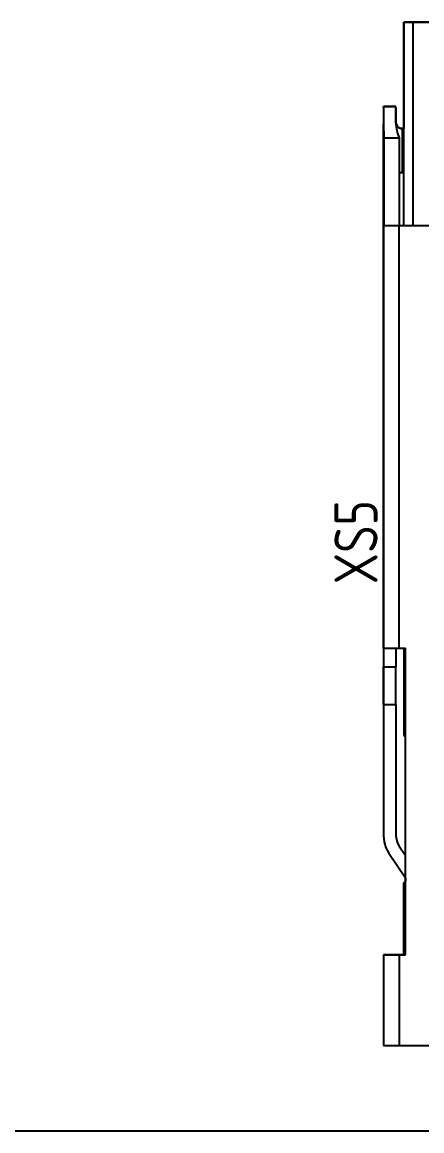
# Model space of a CAD drawing. Header units: inches. Extents: x 0 to 841, y -594 to 0.
# Drawn here: x 301.6 to 314.36, y -455.35 to -419.93 of the extents above; entities that cross this region are included whole.
import ezdxf

# ---------------------------------------------------------------- set-up
doc = ezdxf.new("R2010")
doc.units = ezdxf.units.IN
doc.header["$MEASUREMENT"] = 0
doc.styles.add('GOST type A0', font='GOST_A.TTF', dxfattribs={"height": 2.116667})

msp = doc.modelspace()

# ---------------------------------------------------------------- linework, layer by layer
at = {"color": 7, "true_color": 0xffffff}
for p, q in [((318.786, -419.926), (313.786, -419.926)), ((313.786, -419.926), (313.786, -423.326)), ((313.786, -426.426), (313.786, -419.926)), ((313.786, -419.926), (314.086, -419.926)), ((314.086, -419.926), (318.786, -419.926)), ((314.086, -426.426), (314.086, -419.926)), ((313.536, -422.626), (313.136, -422.626)), ((313.136, -422.626), (313.136, -445.926)), ((313.136, -422.666), (313.136, -422.626)), ((313.136, -422.626), (313.536, -422.626)), ((313.536, -423.146), (313.536, -422.626)), ((313.536, -422.666), (313.536, -422.626)), ((313.136, -422.666), (313.136, -422.778)), ((313.136, -422.778), (313.136, -422.958)), ((313.136, -422.958), (313.136, -423.19)), ((313.536, -422.666), (313.536, -422.778)), ((313.536, -422.778), (313.536, -422.958)), ((313.536, -422.958), (313.536, -423.19)), ((313.136, -439.926), (313.136, -423.19)), ((313.136, -423.19), (313.138, -423.33)), ((313.138, -423.33), (313.144, -423.476)), ((313.536, -423.126), (313.536, -423.146)), ((313.54, -423.168), (313.536, -423.146)), ((313.536, -423.146), (313.536, -423.146)), ((313.536, -423.146), (313.54, -423.168)), ((313.536, -423.19), (313.552, -423.334)), ((313.536, -423.19), (313.536, -423.19)), ((313.542, -423.176), (313.54, -423.168)), ((313.54, -423.168), (313.542, -423.176)), ((313.554, -423.208), (313.542, -423.176)), ((313.542, -423.176), (313.554, -423.208)), ((313.552, -423.334), (313.59, -423.48)), ((313.56, -423.22), (313.554, -423.208)), ((313.554, -423.208), (313.56, -423.22)), ((313.576, -423.246), (313.56, -423.22)), ((313.56, -423.22), (313.576, -423.246)), ((313.584, -423.258), (313.576, -423.246)), ((313.576, -423.246), (313.584, -423.258)), ((313.606, -423.278), (313.584, -423.258)), ((313.584, -423.258), (313.606, -423.278)), ((313.618, -423.288), (313.606, -423.278)), ((313.606, -423.278), (313.618, -423.288)), ((313.642, -423.304), (313.618, -423.288)), ((313.618, -423.288), (313.642, -423.304)), ((313.658, -423.31), (313.642, -423.304)), ((313.642, -423.304), (313.658, -423.31)), ((313.686, -423.32), (313.658, -423.31)), ((313.658, -423.31), (313.686, -423.32)), ((313.696, -423.322), (313.686, -423.32)), ((313.686, -423.32), (313.696, -423.322)), ((313.716, -423.326), (313.696, -423.322)), ((313.696, -423.322), (313.716, -423.326)), ((313.786, -423.326), (313.716, -423.326)), ((313.716, -423.326), (313.736, -423.326)), ((313.736, -423.326), (313.786, -423.326)), ((313.736, -423.348), (313.736, -423.326)), ((313.736, -423.348), (313.736, -423.414)), ((313.144, -423.476), (313.146, -423.626)), ((313.146, -423.626), (313.146, -426.426)), ((313.146, -423.626), (313.636, -423.626)), ((313.59, -423.48), (313.636, -423.626)), ((313.636, -423.626), (313.636, -426.426)), ((313.736, -423.414), (313.736, -423.52)), ((313.736, -423.52), (313.736, -423.658)), ((313.736, -423.658), (313.736, -423.82)), ((313.736, -423.82), (313.736, -423.994)), ((313.736, -423.994), (313.736, -424.17)), ((313.736, -424.17), (313.736, -424.338)), ((313.736, -424.338), (313.736, -424.486)), ((313.636, -424.752), (313.654, -424.74)), ((313.636, -424.754), (313.642, -424.75)), ((313.642, -424.75), (313.658, -424.742)), ((313.654, -424.74), (313.658, -424.74)), ((313.658, -424.74), (313.694, -424.728)), ((313.658, -424.742), (313.686, -424.732)), ((313.686, -424.732), (313.696, -424.73)), ((313.694, -424.728), (313.696, -424.726)), ((313.696, -424.726), (313.716, -424.724)), ((313.696, -424.73), (313.716, -424.728)), ((313.716, -424.724), (313.736, -424.724)), ((313.716, -424.728), (313.736, -424.726)), ((313.736, -424.486), (313.736, -424.604)), ((313.736, -424.604), (313.736, -424.684)), ((313.736, -424.684), (313.736, -424.724)), ((313.736, -424.724), (313.736, -424.726)), ((313.736, -424.724), (313.736, -424.724)), ((313.736, -424.726), (313.786, -424.726)), ((313.736, -424.726), (313.736, -424.726)), ((313.146, -426.426), (313.192, -426.426)), ((313.192, -426.426), (313.5, -426.426)), ((313.192, -426.426), (313.27, -426.426)), ((313.27, -426.426), (313.376, -426.426)), ((313.376, -426.426), (313.5, -426.426)), ((313.5, -426.426), (313.636, -426.426)), ((313.636, -426.426), (317.836, -426.426)), ((313.636, -439.926), (313.636, -426.426)), ((313.136, -439.946), (313.136, -439.926)), ((313.136, -439.926), (313.152, -439.926)), ((313.136, -439.946), (313.136, -440.006)), ((313.136, -440.006), (313.136, -440.102)), ((313.152, -439.926), (313.506, -439.926)), ((313.152, -439.926), (313.202, -439.926)), ((313.202, -439.926), (313.282, -439.926)), ((313.282, -439.926), (313.386, -439.926)), ((313.386, -439.926), (313.506, -439.926)), ((313.506, -439.926), (313.636, -439.926)), ((313.536, -439.946), (313.536, -439.926)), ((313.536, -439.946), (313.536, -440.006)), ((313.536, -440.006), (313.536, -440.102)), ((313.636, -439.926), (313.836, -439.926)), ((313.786, -439.926), (313.786, -442.726)), ((313.836, -449.726), (313.836, -439.926)), ((313.136, -440.102), (313.136, -440.226)), ((313.136, -440.226), (313.136, -440.37)), ((313.536, -440.102), (313.536, -440.226)), ((313.536, -440.226), (313.536, -440.37)), ((313.136, -440.37), (313.136, -440.526)), ((313.136, -441.726), (313.136, -440.526)), ((313.136, -440.526), (313.536, -440.526)), ((313.536, -440.37), (313.536, -440.526)), ((313.536, -441.726), (313.536, -440.526)), ((313.136, -441.726), (313.136, -445.926)), ((313.136, -441.726), (313.536, -441.726)), ((313.536, -441.726), (313.536, -445.926)), ((313.786, -442.726), (313.836, -442.776)), ((313.136, -445.926), (313.156, -446.122)), ((313.136, -445.926), (313.156, -446.122)), ((313.536, -445.926), (313.548, -446.044)), ((313.156, -446.122), (313.214, -446.312)), ((313.156, -446.122), (313.214, -446.312)), ((313.214, -446.312), (313.306, -446.484)), ((313.214, -446.312), (313.306, -446.484)), ((313.548, -446.044), (313.582, -446.158)), ((313.582, -446.158), (313.638, -446.262)), ((313.638, -446.262), (313.836, -446.554)), ((313.306, -446.484), (313.836, -447.272)), ((313.306, -446.484), (313.836, -447.272)), ((313.836, -447.376), (313.786, -447.426)), ((313.786, -447.426), (313.836, -447.376)), ((313.786, -447.426), (313.786, -449.726)), ((313.786, -449.726), (313.786, -447.426)), ((313.836, -447.272), (313.836, -447.376)), ((313.786, -449.726), (313.136, -449.726)), ((313.136, -449.726), (313.136, -452.626)), ((313.136, -449.726), (313.136, -452.626)), ((313.136, -449.726), (313.152, -449.726)), ((313.152, -449.726), (313.202, -449.726)), ((313.202, -449.726), (313.282, -449.726)), ((313.282, -449.726), (313.386, -449.726)), ((313.386, -449.726), (313.506, -449.726)), ((313.506, -449.726), (313.636, -449.726)), ((313.636, -449.726), (313.836, -449.726)), ((313.636, -449.726), (313.636, -452.626)), ((313.136, -452.626), (317.536, -452.626)), ((313.136, -452.626), (313.152, -452.626)), ((313.152, -452.626), (313.202, -452.626)), ((313.202, -452.626), (313.282, -452.626)), ((313.282, -452.626), (313.386, -452.626)), ((313.386, -452.626), (313.506, -452.626)), ((313.506, -452.626), (313.636, -452.626)), ((313.636, -452.626), (317.536, -452.626))]:
    msp.add_line(p, q, dxfattribs=at)
at = {"color": 18, "true_color": 0x000000}
for p, q in [((318.786, -419.926), (313.786, -419.926)), ((313.786, -419.926), (313.786, -423.326)), ((313.786, -426.426), (313.786, -419.926)), ((313.786, -419.926), (314.086, -419.926)), ((314.086, -419.926), (318.786, -419.926)), ((314.086, -426.426), (314.086, -419.926)), ((313.536, -422.626), (313.136, -422.626)), ((313.136, -422.626), (313.136, -445.926)), ((313.136, -422.666), (313.136, -422.626)), ((313.136, -422.626), (313.536, -422.626)), ((313.536, -423.146), (313.536, -422.626)), ((313.536, -422.666), (313.536, -422.626)), ((313.136, -422.666), (313.136, -422.778)), ((313.136, -422.778), (313.136, -422.958)), ((313.136, -422.958), (313.136, -423.19)), ((313.536, -422.666), (313.536, -422.778)), ((313.536, -422.778), (313.536, -422.958)), ((313.536, -422.958), (313.536, -423.19)), ((313.136, -439.926), (313.136, -423.19)), ((313.136, -423.19), (313.138, -423.33)), ((313.138, -423.33), (313.144, -423.476)), ((313.536, -423.126), (313.536, -423.146)), ((313.54, -423.168), (313.536, -423.146)), ((313.536, -423.146), (313.536, -423.146)), ((313.536, -423.146), (313.54, -423.168)), ((313.536, -423.19), (313.552, -423.334)), ((313.536, -423.19), (313.536, -423.19)), ((313.542, -423.176), (313.54, -423.168)), ((313.54, -423.168), (313.542, -423.176)), ((313.554, -423.208), (313.542, -423.176)), ((313.542, -423.176), (313.554, -423.208)), ((313.552, -423.334), (313.59, -423.48)), ((313.56, -423.22), (313.554, -423.208)), ((313.554, -423.208), (313.56, -423.22)), ((313.576, -423.246), (313.56, -423.22)), ((313.56, -423.22), (313.576, -423.246)), ((313.584, -423.258), (313.576, -423.246)), ((313.576, -423.246), (313.584, -423.258)), ((313.606, -423.278), (313.584, -423.258)), ((313.584, -423.258), (313.606, -423.278)), ((313.618, -423.288), (313.606, -423.278)), ((313.606, -423.278), (313.618, -423.288)), ((313.642, -423.304), (313.618, -423.288)), ((313.618, -423.288), (313.642, -423.304)), ((313.658, -423.31), (313.642, -423.304)), ((313.642, -423.304), (313.658, -423.31)), ((313.686, -423.32), (313.658, -423.31)), ((313.658, -423.31), (313.686, -423.32)), ((313.696, -423.322), (313.686, -423.32)), ((313.686, -423.32), (313.696, -423.322)), ((313.716, -423.326), (313.696, -423.322)), ((313.696, -423.322), (313.716, -423.326)), ((313.786, -423.326), (313.716, -423.326)), ((313.716, -423.326), (313.736, -423.326)), ((313.736, -423.326), (313.786, -423.326)), ((313.736, -423.348), (313.736, -423.326)), ((313.736, -423.348), (313.736, -423.414)), ((313.144, -423.476), (313.146, -423.626)), ((313.146, -423.626), (313.146, -426.426)), ((313.146, -423.626), (313.636, -423.626)), ((313.59, -423.48), (313.636, -423.626)), ((313.636, -423.626), (313.636, -426.426)), ((313.736, -423.414), (313.736, -423.52)), ((313.736, -423.52), (313.736, -423.658)), ((313.736, -423.658), (313.736, -423.82)), ((313.736, -423.82), (313.736, -423.994)), ((313.736, -423.994), (313.736, -424.17)), ((313.736, -424.17), (313.736, -424.338)), ((313.736, -424.338), (313.736, -424.486)), ((313.636, -424.752), (313.654, -424.74)), ((313.636, -424.754), (313.642, -424.75)), ((313.642, -424.75), (313.658, -424.742)), ((313.654, -424.74), (313.658, -424.74)), ((313.658, -424.74), (313.694, -424.728)), ((313.658, -424.742), (313.686, -424.732)), ((313.686, -424.732), (313.696, -424.73)), ((313.694, -424.728), (313.696, -424.726)), ((313.696, -424.726), (313.716, -424.724)), ((313.696, -424.73), (313.716, -424.728)), ((313.716, -424.724), (313.736, -424.724)), ((313.716, -424.728), (313.736, -424.726)), ((313.736, -424.486), (313.736, -424.604)), ((313.736, -424.604), (313.736, -424.684)), ((313.736, -424.684), (313.736, -424.724)), ((313.736, -424.724), (313.736, -424.726)), ((313.736, -424.724), (313.736, -424.724)), ((313.736, -424.726), (313.786, -424.726)), ((313.736, -424.726), (313.736, -424.726)), ((313.146, -426.426), (313.192, -426.426)), ((313.192, -426.426), (313.5, -426.426)), ((313.192, -426.426), (313.27, -426.426)), ((313.27, -426.426), (313.376, -426.426)), ((313.376, -426.426), (313.5, -426.426)), ((313.5, -426.426), (313.636, -426.426)), ((313.636, -426.426), (317.836, -426.426)), ((313.636, -439.926), (313.636, -426.426)), ((313.136, -439.946), (313.136, -439.926)), ((313.136, -439.926), (313.152, -439.926)), ((313.136, -439.946), (313.136, -440.006)), ((313.136, -440.006), (313.136, -440.102)), ((313.152, -439.926), (313.506, -439.926)), ((313.152, -439.926), (313.202, -439.926)), ((313.202, -439.926), (313.282, -439.926)), ((313.282, -439.926), (313.386, -439.926)), ((313.386, -439.926), (313.506, -439.926)), ((313.506, -439.926), (313.636, -439.926)), ((313.536, -439.946), (313.536, -439.926)), ((313.536, -439.946), (313.536, -440.006)), ((313.536, -440.006), (313.536, -440.102)), ((313.636, -439.926), (313.836, -439.926)), ((313.786, -439.926), (313.786, -442.726)), ((313.836, -449.726), (313.836, -439.926)), ((313.136, -440.102), (313.136, -440.226)), ((313.136, -440.226), (313.136, -440.37)), ((313.536, -440.102), (313.536, -440.226)), ((313.536, -440.226), (313.536, -440.37)), ((313.136, -440.37), (313.136, -440.526)), ((313.136, -441.726), (313.136, -440.526)), ((313.136, -440.526), (313.536, -440.526)), ((313.536, -440.37), (313.536, -440.526)), ((313.536, -441.726), (313.536, -440.526)), ((313.136, -441.726), (313.136, -445.926)), ((313.136, -441.726), (313.536, -441.726)), ((313.536, -441.726), (313.536, -445.926)), ((313.786, -442.726), (313.836, -442.776)), ((313.136, -445.926), (313.156, -446.122)), ((313.136, -445.926), (313.156, -446.122)), ((313.536, -445.926), (313.548, -446.044)), ((313.156, -446.122), (313.214, -446.312)), ((313.156, -446.122), (313.214, -446.312)), ((313.214, -446.312), (313.306, -446.484)), ((313.214, -446.312), (313.306, -446.484)), ((313.548, -446.044), (313.582, -446.158)), ((313.582, -446.158), (313.638, -446.262)), ((313.638, -446.262), (313.836, -446.554)), ((313.306, -446.484), (313.836, -447.272)), ((313.306, -446.484), (313.836, -447.272)), ((313.836, -447.376), (313.786, -447.426)), ((313.786, -447.426), (313.836, -447.376)), ((313.786, -447.426), (313.786, -449.726)), ((313.786, -449.726), (313.786, -447.426)), ((313.836, -447.272), (313.836, -447.376)), ((313.786, -449.726), (313.136, -449.726)), ((313.136, -449.726), (313.136, -452.626)), ((313.136, -449.726), (313.136, -452.626)), ((313.136, -449.726), (313.152, -449.726)), ((313.152, -449.726), (313.202, -449.726)), ((313.202, -449.726), (313.282, -449.726)), ((313.282, -449.726), (313.386, -449.726)), ((313.386, -449.726), (313.506, -449.726)), ((313.506, -449.726), (313.636, -449.726)), ((313.636, -449.726), (313.836, -449.726)), ((313.636, -449.726), (313.636, -452.626)), ((313.136, -452.626), (317.536, -452.626)), ((313.136, -452.626), (313.152, -452.626)), ((313.152, -452.626), (313.202, -452.626)), ((313.202, -452.626), (313.282, -452.626)), ((313.282, -452.626), (313.386, -452.626)), ((313.386, -452.626), (313.506, -452.626)), ((313.506, -452.626), (313.636, -452.626)), ((313.636, -452.626), (317.536, -452.626)), ((196.646, -455.354), (416.846, -455.354))]:
    msp.add_line(p, q, dxfattribs=at)

# ---------------------------------------------------------------- texts
at = {"color": 18, "true_color": 0x000000, "style": 'GOST type A0'}
msp.add_text('XS5', height=1.3796, rotation=90, dxfattribs=at).set_placement((312.949, -437.89))

doc.saveas('drawing.dxf')
